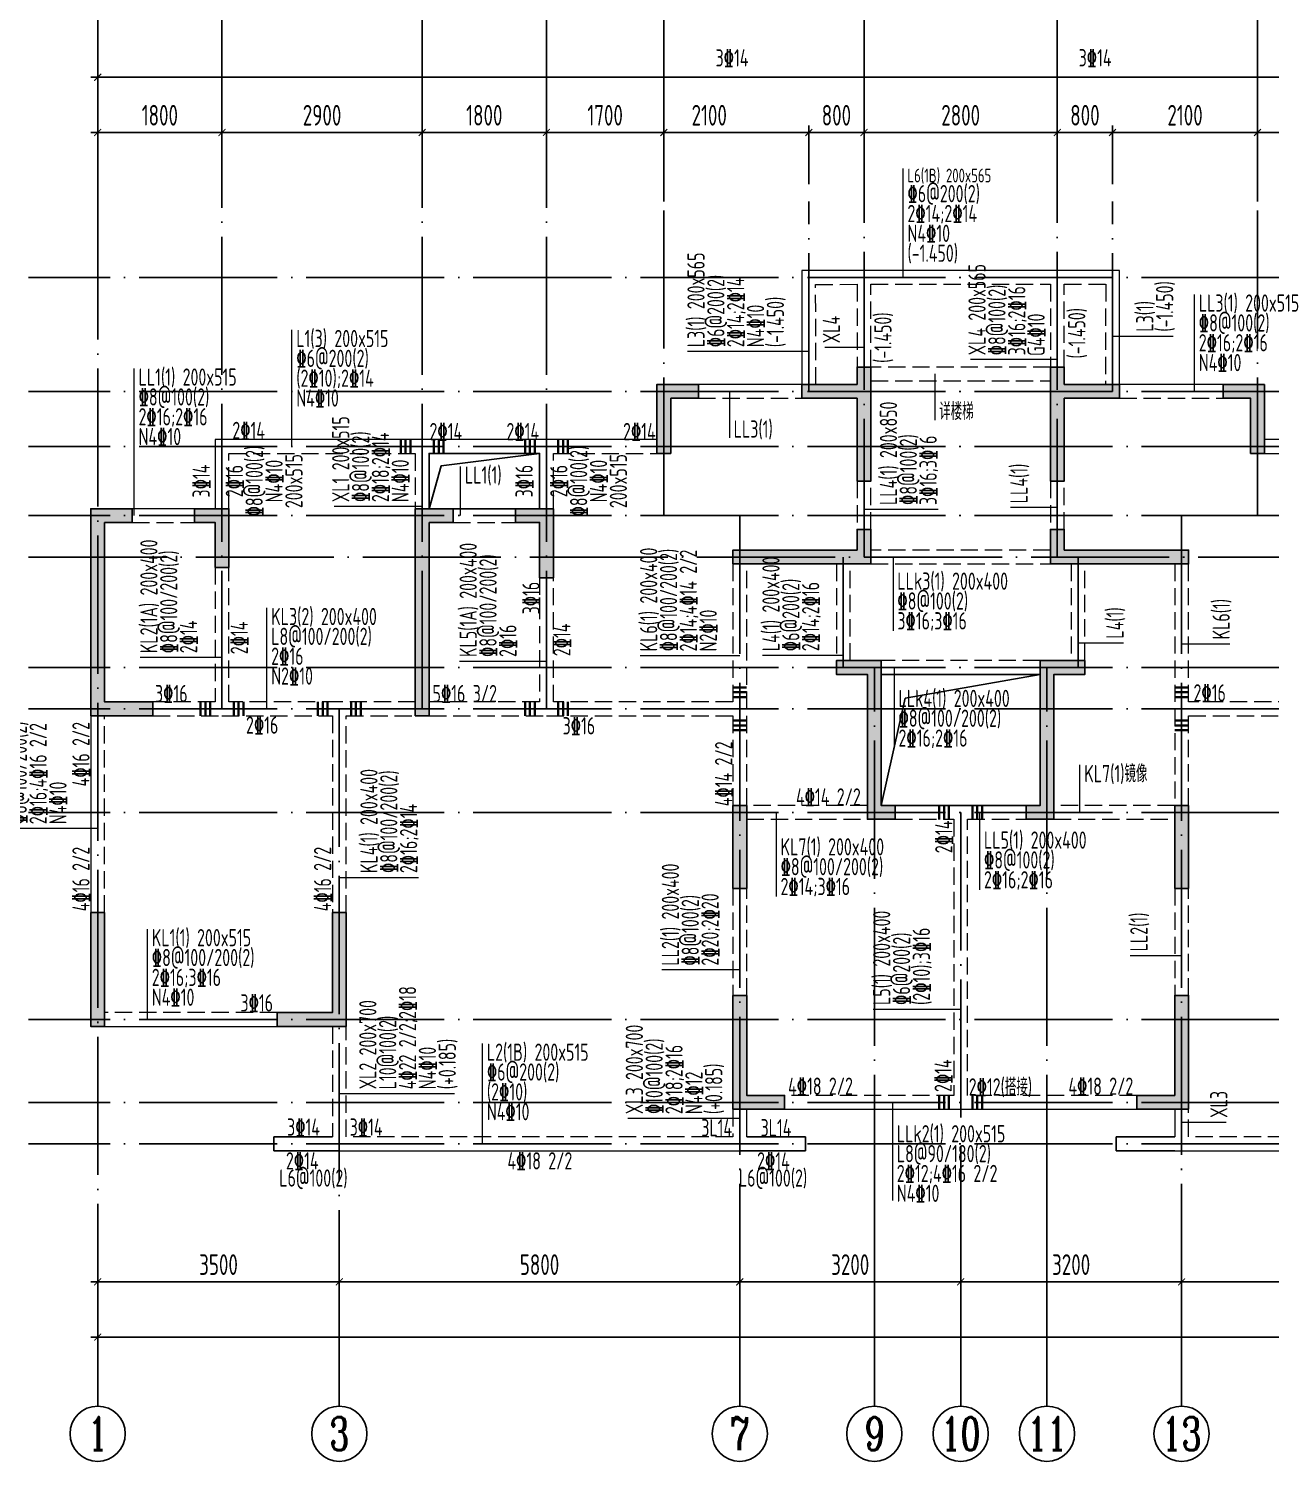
# Model space of a CAD drawing. Extents: x -668857 to 143095, y -247466 to 228182.
# Drawn here: x -98733 to -80748, y 55636 to 76390 of the extents above; entities that cross this region are included whole.
import ezdxf
from ezdxf.enums import TextEntityAlignment as Align

# ---------------------------------------------------------------- set-up
doc = ezdxf.new("R2010")
doc.units = 0
doc.header["$LTSCALE"] = 1000
doc.linetypes.add('DASH', pattern=[0.35, 0.25, -0.1])
doc.linetypes.add('DOTE', pattern=[2.42, 2, -0.2, 0.02, -0.2])
doc.layers.get('0').update_dxf_attribs({"linetype": 'CONTINUOUS'})
doc.layers.get('DEFPOINTS').update_dxf_attribs({"linetype": 'CONTINUOUS'})
for name, color, linetype in [('A-AXIS', 1, 'CONTINUOUS'), ('A-DOTE', 10, 'DOTE'), ('AXIS_NUM', 7, 'CONTINUOUS'), ('BEAM_CON', 4, 'CONTINUOUS'), ('S-D洞口', 4, 'CONTINUOUS'), ('S-L主梁线', 4, 'DASH'), ('S-L梁编号', 6, 'CONTINUOUS'), ('S-L梁配筋', 7, 'CONTINUOUS'), ('S-Q墙填充', 252, 'CONTINUOUS'), ('S-Q墙实线', 6, 'CONTINUOUS'), ('S-Y一般标注', 3, 'CONTINUOUS')]:
    doc.layers.add(name, color=color, linetype=linetype)
doc.layers.add('梁附加箍筋', color=1, linetype='CONTINUOUS', lineweight=35)
doc.styles.add('TSSD_Axis', font='complex.shx', dxfattribs={"width": 0.7, "bigfont": 'hztxt.shx'})
doc.styles.add('TSSD_DIMENSION', font='Tssdeng.shx', dxfattribs={"width": 0.7, "bigfont": 'tssdchn.shx'})
doc.styles.add('TSSD_REIN', font='tssdeng.shx', dxfattribs={"width": 0.7, "height": 300, "bigfont": 'tssdchn.shx'})
doc.dimstyles.new('TSSD_100_100', dxfattribs={"dimtxt": 300, "dimasz": 100, "dimexe": 100, "dimexo": 250, "dimgap": 100, "dimtad": 1, "dimdec": 0, "dimzin": 0, "dimdsep": 46, "dimtxsty": 'TSSD_DIMENSION', "dimblk": 'ARCHTICK', "dimcen": 0, "dimdle": 100, "dimclrt": 7, "dimadec": 0, "dimazin": 0, "dimtfac": 1, "dimtdec": 0, "dimtix": 1, "dimtmove": 2, "dimatfit": 3, "dimldrblk": 'ARCHTICK', "dimfxl": 0, "dimtolj": 1, "dimtzin": 0, "dimarcsym": 0})

# ---------------------------------------------------------------- blocks, each defined once
blk = doc.blocks.new('_ArchTick')
at = {"color": 0, "linetype": 'ByBlock', "const_width": 0.15}
blk.add_lwpolyline([(-0.5, -0.5), (0.5, 0.5)], dxfattribs=at)
blk = doc.blocks.new('*D97')
at = {"layer": 'DEFPOINTS', "color": 0}
for p in [(6400, 19250), (4600, 18250), (6400, 18250)]:
    blk.add_point(p, dxfattribs=at)
at = {"layer": 'S-Y一般标注', "color": 0, "lineweight": -2}
for p, q in [((4600, 18500), (4600, 19350)), ((6400, 18500), (6400, 19350)), ((4500, 19250), (6500, 19250))]:
    blk.add_line(p, q, dxfattribs=at)
at = {"layer": 'S-Y一般标注', "color": 0, "lineweight": -2, "xscale": 100, "yscale": 100, "zscale": 100, "rotation": 180}
blk.add_blockref('_ArchTick', (4600, 19250), dxfattribs=at)
at = {"layer": 'S-Y一般标注', "color": 0, "lineweight": -2, "xscale": 100, "yscale": 100, "zscale": 100}
blk.add_blockref('_ArchTick', (6400, 19250), dxfattribs=at)
at = {"layer": 'S-Y一般标注', "color": 7, "insert": (5500, 19500), "char_height": 300, "attachment_point": 5, "style": 'TSSD_DIMENSION'}
blk.add_mtext('\\A1;1800', dxfattribs=at)
blk = doc.blocks.new('*D98')
at = {"layer": 'DEFPOINTS', "color": 0}
for p in [(9300, 19250), (6400, 18250), (9300, 18250)]:
    blk.add_point(p, dxfattribs=at)
at = {"layer": 'S-Y一般标注', "color": 0, "lineweight": -2}
for p, q in [((6400, 18500), (6400, 19350)), ((9300, 18500), (9300, 19350)), ((6300, 19250), (9400, 19250))]:
    blk.add_line(p, q, dxfattribs=at)
at = {"layer": 'S-Y一般标注', "color": 0, "lineweight": -2, "xscale": 100, "yscale": 100, "zscale": 100, "rotation": 180}
blk.add_blockref('_ArchTick', (6400, 19250), dxfattribs=at)
at = {"layer": 'S-Y一般标注', "color": 0, "lineweight": -2, "xscale": 100, "yscale": 100, "zscale": 100}
blk.add_blockref('_ArchTick', (9300, 19250), dxfattribs=at)
at = {"layer": 'S-Y一般标注', "color": 7, "insert": (7850, 19500), "char_height": 300, "attachment_point": 5, "style": 'TSSD_DIMENSION'}
blk.add_mtext('\\A1;2900', dxfattribs=at)
blk = doc.blocks.new('*D99')
at = {"layer": 'DEFPOINTS', "color": 0}
for p in [(11100, 19250), (9300, 18250), (11100, 18250)]:
    blk.add_point(p, dxfattribs=at)
at = {"layer": 'S-Y一般标注', "color": 0, "lineweight": -2}
for p, q in [((9300, 18500), (9300, 19350)), ((11100, 18500), (11100, 19350)), ((9200, 19250), (11200, 19250))]:
    blk.add_line(p, q, dxfattribs=at)
at = {"layer": 'S-Y一般标注', "color": 0, "lineweight": -2, "xscale": 100, "yscale": 100, "zscale": 100, "rotation": 180}
blk.add_blockref('_ArchTick', (9300, 19250), dxfattribs=at)
at = {"layer": 'S-Y一般标注', "color": 0, "lineweight": -2, "xscale": 100, "yscale": 100, "zscale": 100}
blk.add_blockref('_ArchTick', (11100, 19250), dxfattribs=at)
at = {"layer": 'S-Y一般标注', "color": 7, "insert": (10200, 19500), "char_height": 300, "attachment_point": 5, "style": 'TSSD_DIMENSION'}
blk.add_mtext('\\A1;1800', dxfattribs=at)
blk = doc.blocks.new('*D100')
at = {"layer": 'DEFPOINTS', "color": 0}
for p in [(12800, 19250), (11100, 18250), (12800, 18250)]:
    blk.add_point(p, dxfattribs=at)
at = {"layer": 'S-Y一般标注', "color": 0, "lineweight": -2}
for p, q in [((11100, 18500), (11100, 19350)), ((12800, 18500), (12800, 19350)), ((11000, 19250), (12900, 19250))]:
    blk.add_line(p, q, dxfattribs=at)
at = {"layer": 'S-Y一般标注', "color": 0, "lineweight": -2, "xscale": 100, "yscale": 100, "zscale": 100, "rotation": 180}
blk.add_blockref('_ArchTick', (11100, 19250), dxfattribs=at)
at = {"layer": 'S-Y一般标注', "color": 0, "lineweight": -2, "xscale": 100, "yscale": 100, "zscale": 100}
blk.add_blockref('_ArchTick', (12800, 19250), dxfattribs=at)
at = {"layer": 'S-Y一般标注', "color": 7, "insert": (11950, 19500), "char_height": 300, "attachment_point": 5, "style": 'TSSD_DIMENSION'}
blk.add_mtext('\\A1;1700', dxfattribs=at)
blk = doc.blocks.new('*D101')
at = {"layer": 'DEFPOINTS', "color": 0}
for p in [(14900, 19250), (12800, 18250), (14900, 18250)]:
    blk.add_point(p, dxfattribs=at)
at = {"layer": 'S-Y一般标注', "color": 0, "lineweight": -2}
for p, q in [((12800, 18500), (12800, 19350)), ((14900, 18500), (14900, 19350)), ((12700, 19250), (15000, 19250))]:
    blk.add_line(p, q, dxfattribs=at)
at = {"layer": 'S-Y一般标注', "color": 0, "lineweight": -2, "xscale": 100, "yscale": 100, "zscale": 100, "rotation": 180}
blk.add_blockref('_ArchTick', (12800, 19250), dxfattribs=at)
at = {"layer": 'S-Y一般标注', "color": 0, "lineweight": -2, "xscale": 100, "yscale": 100, "zscale": 100}
blk.add_blockref('_ArchTick', (14900, 19250), dxfattribs=at)
at = {"layer": 'S-Y一般标注', "color": 7, "insert": (13458, 19500), "char_height": 300, "attachment_point": 5, "style": 'TSSD_DIMENSION'}
blk.add_mtext('\\A1;2100', dxfattribs=at)
blk = doc.blocks.new('*D102')
at = {"layer": 'DEFPOINTS', "color": 0}
for p in [(18500, 19250), (15700, 18250), (18500, 18250)]:
    blk.add_point(p, dxfattribs=at)
at = {"layer": 'S-Y一般标注', "color": 0, "lineweight": -2}
for p, q in [((15700, 18500), (15700, 19350)), ((18500, 18500), (18500, 19350)), ((15600, 19250), (18600, 19250))]:
    blk.add_line(p, q, dxfattribs=at)
at = {"layer": 'S-Y一般标注', "color": 0, "lineweight": -2, "xscale": 100, "yscale": 100, "zscale": 100, "rotation": 180}
blk.add_blockref('_ArchTick', (15700, 19250), dxfattribs=at)
at = {"layer": 'S-Y一般标注', "color": 0, "lineweight": -2, "xscale": 100, "yscale": 100, "zscale": 100}
blk.add_blockref('_ArchTick', (18500, 19250), dxfattribs=at)
at = {"layer": 'S-Y一般标注', "color": 7, "insert": (17100, 19500), "char_height": 300, "attachment_point": 5, "style": 'TSSD_DIMENSION'}
blk.add_mtext('\\A1;2800', dxfattribs=at)
blk = doc.blocks.new('*D103')
at = {"layer": 'DEFPOINTS', "color": 0}
for p in [(19300, 19250), (18500, 18250), (19300, 18250)]:
    blk.add_point(p, dxfattribs=at)
at = {"layer": 'S-Y一般标注', "color": 0, "lineweight": -2}
for p, q in [((18500, 18500), (18500, 19350)), ((19300, 18500), (19300, 19350)), ((18400, 19250), (19400, 19250))]:
    blk.add_line(p, q, dxfattribs=at)
at = {"layer": 'S-Y一般标注', "color": 0, "lineweight": -2, "xscale": 100, "yscale": 100, "zscale": 100, "rotation": 180}
blk.add_blockref('_ArchTick', (18500, 19250), dxfattribs=at)
at = {"layer": 'S-Y一般标注', "color": 0, "lineweight": -2, "xscale": 100, "yscale": 100, "zscale": 100}
blk.add_blockref('_ArchTick', (19300, 19250), dxfattribs=at)
at = {"layer": 'S-Y一般标注', "color": 7, "insert": (18900, 19500), "char_height": 300, "attachment_point": 5, "style": 'TSSD_DIMENSION'}
blk.add_mtext('\\A1;800', dxfattribs=at)
blk = doc.blocks.new('*D104')
at = {"layer": 'DEFPOINTS', "color": 0}
for p in [(23100, 19250), (21400, 18250), (23100, 18250)]:
    blk.add_point(p, dxfattribs=at)
at = {"layer": 'S-Y一般标注', "color": 0, "lineweight": -2}
for p, q in [((21400, 18500), (21400, 19350)), ((23100, 18500), (23100, 19350)), ((21300, 19250), (23200, 19250))]:
    blk.add_line(p, q, dxfattribs=at)
at = {"layer": 'S-Y一般标注', "color": 0, "lineweight": -2, "xscale": 100, "yscale": 100, "zscale": 100, "rotation": 180}
blk.add_blockref('_ArchTick', (21400, 19250), dxfattribs=at)
at = {"layer": 'S-Y一般标注', "color": 0, "lineweight": -2, "xscale": 100, "yscale": 100, "zscale": 100}
blk.add_blockref('_ArchTick', (23100, 19250), dxfattribs=at)
at = {"layer": 'S-Y一般标注', "color": 7, "insert": (22250, 19500), "char_height": 300, "attachment_point": 5, "style": 'TSSD_DIMENSION'}
blk.add_mtext('\\A1;1700', dxfattribs=at)
blk = doc.blocks.new('*D119')
at = {"layer": 'DEFPOINTS', "color": 0}
for p in [(54600, 20050), (4600, 18250), (54600, 18250)]:
    blk.add_point(p, dxfattribs=at)
at = {"layer": 'S-Y一般标注', "color": 0, "lineweight": -2}
for p, q in [((4600, 18500), (4600, 20150)), ((54600, 18500), (54600, 20150)), ((4500, 20050), (54700, 20050))]:
    blk.add_line(p, q, dxfattribs=at)
at = {"layer": 'S-Y一般标注', "color": 0, "lineweight": -2, "xscale": 100, "yscale": 100, "zscale": 100, "rotation": 180}
blk.add_blockref('_ArchTick', (4600, 20050), dxfattribs=at)
at = {"layer": 'S-Y一般标注', "color": 0, "lineweight": -2, "xscale": 100, "yscale": 100, "zscale": 100}
blk.add_blockref('_ArchTick', (54600, 20050), dxfattribs=at)
at = {"layer": 'S-Y一般标注', "color": 7, "insert": (29600, 20300), "char_height": 300, "attachment_point": 5, "style": 'TSSD_DIMENSION'}
blk.add_mtext('\\A1;50000', dxfattribs=at)
blk = doc.blocks.new('*D130')
at = {"layer": 'DEFPOINTS', "color": 0}
for p in [(15700, 19250), (14900, 18250), (15700, 18250)]:
    blk.add_point(p, dxfattribs=at)
at = {"layer": 'S-Y一般标注', "color": 0, "lineweight": -2}
for p, q in [((14900, 18500), (14900, 19350)), ((15700, 18500), (15700, 19350)), ((14800, 19250), (15800, 19250))]:
    blk.add_line(p, q, dxfattribs=at)
at = {"layer": 'S-Y一般标注', "color": 0, "lineweight": -2, "xscale": 100, "yscale": 100, "zscale": 100, "rotation": 180}
blk.add_blockref('_ArchTick', (14900, 19250), dxfattribs=at)
at = {"layer": 'S-Y一般标注', "color": 0, "lineweight": -2, "xscale": 100, "yscale": 100, "zscale": 100}
blk.add_blockref('_ArchTick', (15700, 19250), dxfattribs=at)
at = {"layer": 'S-Y一般标注', "color": 7, "insert": (15300, 19500), "char_height": 300, "attachment_point": 5, "style": 'TSSD_DIMENSION'}
blk.add_mtext('\\A1;800', dxfattribs=at)
blk = doc.blocks.new('*D131')
at = {"layer": 'DEFPOINTS', "color": 0}
for p in [(21400, 19250), (19300, 18250), (21400, 18250)]:
    blk.add_point(p, dxfattribs=at)
at = {"layer": 'S-Y一般标注', "color": 0, "lineweight": -2}
for p, q in [((19300, 18500), (19300, 19350)), ((21400, 18500), (21400, 19350)), ((19200, 19250), (21500, 19250))]:
    blk.add_line(p, q, dxfattribs=at)
at = {"layer": 'S-Y一般标注', "color": 0, "lineweight": -2, "xscale": 100, "yscale": 100, "zscale": 100, "rotation": 180}
blk.add_blockref('_ArchTick', (19300, 19250), dxfattribs=at)
at = {"layer": 'S-Y一般标注', "color": 0, "lineweight": -2, "xscale": 100, "yscale": 100, "zscale": 100}
blk.add_blockref('_ArchTick', (21400, 19250), dxfattribs=at)
at = {"layer": 'S-Y一般标注', "color": 7, "insert": (20350, 19500), "char_height": 300, "attachment_point": 5, "style": 'TSSD_DIMENSION'}
blk.add_mtext('\\A1;2100', dxfattribs=at)
blk = doc.blocks.new('ts_axno')
at = {"color": 0, "linetype": 'ByBlock', "lineweight": -2}
blk.add_circle((0, 0), 0.5, dxfattribs=at)
at = {"color": 0, "linetype": 'ByBlock', "lineweight": -2, "style": 'TSSD_Axis', "width": 0.7}
blk.add_attdef('A', text='', height=0.6, dxfattribs=at).set_placement((0, 0), align=Align.MIDDLE_CENTER)
blk = doc.blocks.new('*D134')
at = {"layer": 'DEFPOINTS', "color": 0}
for p in [(8100, 3600), (13900, 3600), (13900, 2600)]:
    blk.add_point(p, dxfattribs=at)
at = {"layer": 'S-Y一般标注', "color": 0, "lineweight": -2}
for p, q in [((8100, 3350), (8100, 2500)), ((13900, 3350), (13900, 2500)), ((8000, 2600), (14000, 2600))]:
    blk.add_line(p, q, dxfattribs=at)
at = {"layer": 'S-Y一般标注', "color": 0, "lineweight": -2, "xscale": 100, "yscale": 100, "zscale": 100, "rotation": 180}
blk.add_blockref('_ArchTick', (8100, 2600), dxfattribs=at)
at = {"layer": 'S-Y一般标注', "color": 0, "lineweight": -2, "xscale": 100, "yscale": 100, "zscale": 100}
blk.add_blockref('_ArchTick', (13900, 2600), dxfattribs=at)
at = {"layer": 'S-Y一般标注', "color": 7, "insert": (11000, 2850), "char_height": 300, "attachment_point": 5, "style": 'TSSD_DIMENSION'}
blk.add_mtext('\\A1;5800', dxfattribs=at)
blk = doc.blocks.new('*D135')
at = {"layer": 'DEFPOINTS', "color": 0}
for p in [(17100, 3600), (20300, 3600), (20300, 2600)]:
    blk.add_point(p, dxfattribs=at)
at = {"layer": 'S-Y一般标注', "color": 0, "lineweight": -2}
for p, q in [((17100, 3350), (17100, 2500)), ((20300, 3350), (20300, 2500)), ((17000, 2600), (20400, 2600))]:
    blk.add_line(p, q, dxfattribs=at)
at = {"layer": 'S-Y一般标注', "color": 0, "lineweight": -2, "xscale": 100, "yscale": 100, "zscale": 100, "rotation": 180}
blk.add_blockref('_ArchTick', (17100, 2600), dxfattribs=at)
at = {"layer": 'S-Y一般标注', "color": 0, "lineweight": -2, "xscale": 100, "yscale": 100, "zscale": 100}
blk.add_blockref('_ArchTick', (20300, 2600), dxfattribs=at)
at = {"layer": 'S-Y一般标注', "color": 7, "insert": (18700, 2850), "char_height": 300, "attachment_point": 5, "style": 'TSSD_DIMENSION'}
blk.add_mtext('\\A1;3200', dxfattribs=at)
blk = doc.blocks.new('*D136')
at = {"layer": 'DEFPOINTS', "color": 0}
for p in [(20300, 3600), (26100, 3600), (26100, 2600)]:
    blk.add_point(p, dxfattribs=at)
at = {"layer": 'S-Y一般标注', "color": 0, "lineweight": -2}
for p, q in [((20300, 3350), (20300, 2500)), ((26100, 3350), (26100, 2500)), ((20200, 2600), (26200, 2600))]:
    blk.add_line(p, q, dxfattribs=at)
at = {"layer": 'S-Y一般标注', "color": 0, "lineweight": -2, "xscale": 100, "yscale": 100, "zscale": 100, "rotation": 180}
blk.add_blockref('_ArchTick', (20300, 2600), dxfattribs=at)
at = {"layer": 'S-Y一般标注', "color": 0, "lineweight": -2, "xscale": 100, "yscale": 100, "zscale": 100}
blk.add_blockref('_ArchTick', (26100, 2600), dxfattribs=at)
at = {"layer": 'S-Y一般标注', "color": 7, "insert": (23200, 2850), "char_height": 300, "attachment_point": 5, "style": 'TSSD_DIMENSION'}
blk.add_mtext('\\A1;5800', dxfattribs=at)
blk = doc.blocks.new('*D142')
at = {"layer": 'DEFPOINTS', "color": 0}
for p in [(4600, 3600), (54600, 3600), (54600, 1800)]:
    blk.add_point(p, dxfattribs=at)
at = {"layer": 'S-Y一般标注', "color": 0, "lineweight": -2}
for p, q in [((4600, 3350), (4600, 1700)), ((54600, 3350), (54600, 1700)), ((4500, 1800), (54700, 1800))]:
    blk.add_line(p, q, dxfattribs=at)
at = {"layer": 'S-Y一般标注', "color": 0, "lineweight": -2, "xscale": 100, "yscale": 100, "zscale": 100, "rotation": 180}
blk.add_blockref('_ArchTick', (4600, 1800), dxfattribs=at)
at = {"layer": 'S-Y一般标注', "color": 0, "lineweight": -2, "xscale": 100, "yscale": 100, "zscale": 100}
blk.add_blockref('_ArchTick', (54600, 1800), dxfattribs=at)
at = {"layer": 'S-Y一般标注', "color": 7, "insert": (29600, 2050), "char_height": 300, "attachment_point": 5, "style": 'TSSD_DIMENSION'}
blk.add_mtext('\\A1;50000', dxfattribs=at)
blk = doc.blocks.new('*D143')
at = {"layer": 'DEFPOINTS', "color": 0}
for p in [(13900, 3600), (17100, 3600), (17100, 2600)]:
    blk.add_point(p, dxfattribs=at)
at = {"layer": 'S-Y一般标注', "color": 0, "lineweight": -2}
for p, q in [((13900, 3350), (13900, 2500)), ((17100, 3350), (17100, 2500)), ((13800, 2600), (17200, 2600))]:
    blk.add_line(p, q, dxfattribs=at)
at = {"layer": 'S-Y一般标注', "color": 0, "lineweight": -2, "xscale": 100, "yscale": 100, "zscale": 100, "rotation": 180}
blk.add_blockref('_ArchTick', (13900, 2600), dxfattribs=at)
at = {"layer": 'S-Y一般标注', "color": 0, "lineweight": -2, "xscale": 100, "yscale": 100, "zscale": 100}
blk.add_blockref('_ArchTick', (17100, 2600), dxfattribs=at)
at = {"layer": 'S-Y一般标注', "color": 7, "insert": (15500, 2850), "char_height": 300, "attachment_point": 5, "style": 'TSSD_DIMENSION'}
blk.add_mtext('\\A1;3200', dxfattribs=at)
blk = doc.blocks.new('*D144')
at = {"layer": 'DEFPOINTS', "color": 0}
for p in [(4600, 3600), (8100, 3600), (8100, 2600)]:
    blk.add_point(p, dxfattribs=at)
at = {"layer": 'S-Y一般标注', "color": 0, "lineweight": -2}
for p, q in [((4600, 3350), (4600, 2500)), ((8100, 3350), (8100, 2500)), ((4500, 2600), (8200, 2600))]:
    blk.add_line(p, q, dxfattribs=at)
at = {"layer": 'S-Y一般标注', "color": 0, "lineweight": -2, "xscale": 100, "yscale": 100, "zscale": 100, "rotation": 180}
blk.add_blockref('_ArchTick', (4600, 2600), dxfattribs=at)
at = {"layer": 'S-Y一般标注', "color": 0, "lineweight": -2, "xscale": 100, "yscale": 100, "zscale": 100}
blk.add_blockref('_ArchTick', (8100, 2600), dxfattribs=at)
at = {"layer": 'S-Y一般标注', "color": 7, "insert": (6350, 2850), "char_height": 300, "attachment_point": 5, "style": 'TSSD_DIMENSION'}
blk.add_mtext('\\A1;3500', dxfattribs=at)
blk = doc.blocks.new('20210807.15312791')
at = {"layer": 'S-Q墙填充'}
h = blk.add_hatch(color=252, dxfattribs=at)
h.dxf.hatch_style = 1
h.paths.add_polyline_path([(72216, 67840), (72216, 68190), (72016, 68190), (72016, 67940), (71216, 67940), (71216, 67740), (72016, 67740), (72016, 66540), (72216, 66540)])
h = blk.add_hatch(color=252, dxfattribs=at)
h.dxf.hatch_style = 1
h.paths.add_polyline_path([(74816, 67840), (74816, 66540), (75016, 66540), (75016, 67740), (75815, 67740), (75815, 67940), (75016, 67940), (75016, 68190), (74816, 68190)])
h = blk.add_hatch(color=252, dxfattribs=at)
h.dxf.hatch_style = 1
h.paths.add_polyline_path([(69316, 67740), (69716, 67740), (69716, 67940), (69116, 67940), (69116, 66940), (69316, 66940)])
h = blk.add_hatch(color=252, dxfattribs=at)
h.dxf.hatch_style = 1
h.paths.add_polyline_path([(77916, 67940), (77316, 67940), (77316, 67740), (77716, 67740), (77716, 66940), (77916, 66940)])
h = blk.add_hatch(color=252, dxfattribs=at)
h.dxf.hatch_style = 1
h.paths.add_polyline_path([(61116, 65940), (61516, 65940), (61516, 66140), (60916, 66140), (60916, 63140), (61816, 63140), (61816, 63340), (61116, 63340)])
h = blk.add_hatch(color=252, dxfattribs=at)
h.dxf.hatch_style = 1
h.paths.add_polyline_path([(62416, 65940), (62716, 65940), (62716, 65290), (62916, 65290), (62916, 66140), (62416, 66140)])
h = blk.add_hatch(color=252, dxfattribs=at)
h.dxf.hatch_style = 1
h.paths.add_polyline_path([(65816, 65940), (66166, 65940), (66166, 66140), (65616, 66140), (65616, 63140), (65816, 63140)])
h = blk.add_hatch(color=252, dxfattribs=at)
h.dxf.hatch_style = 1
h.paths.add_polyline_path([(67616, 66140), (67066, 66140), (67066, 65940), (67416, 65940), (67416, 65140), (67616, 65140)])
h = blk.add_hatch(color=252, dxfattribs=at)
h.dxf.hatch_style = 1
h.paths.add_polyline_path([(70216, 65340), (71816, 65340), (72216, 65340), (72216, 65840), (72016, 65840), (72016, 65540), (71816, 65540), (70216, 65540)])
h = blk.add_hatch(color=252, dxfattribs=at)
h.dxf.hatch_style = 1
h.paths.add_polyline_path([(75016, 65540), (75016, 65840), (74816, 65840), (74816, 65340), (75216, 65340), (76816, 65340), (76816, 65540), (75216, 65540)])
h = blk.add_hatch(color=252, dxfattribs=at)
h.dxf.hatch_style = 1
h.paths.add_polyline_path([(72366, 61840), (72366, 63940), (71716, 63940), (71716, 63740), (72166, 63740), (72166, 61640), (72566, 61640), (72566, 61840)])
h = blk.add_hatch(color=252, dxfattribs=at)
h.dxf.hatch_style = 1
h.paths.add_polyline_path([(74866, 61640), (74866, 63740), (75316, 63740), (75316, 63940), (74666, 63940), (74666, 61840), (74466, 61840), (74466, 61640)])
h = blk.add_hatch(color=252, dxfattribs=at)
h.dxf.hatch_style = 1
h.paths.add_polyline_path([(70416, 60640), (70416, 61840), (70216, 61840), (70216, 60640)])
h = blk.add_hatch(color=252, dxfattribs=at)
h.dxf.hatch_style = 1
h.paths.add_polyline_path([(76816, 60640), (76816, 61840), (76616, 61840), (76616, 60640)])
h = blk.add_hatch(color=252, dxfattribs=at)
h.dxf.hatch_style = 1
h.paths.add_polyline_path([(61116, 58640), (61116, 60290), (60916, 60290), (60916, 58640)])
h = blk.add_hatch(color=252, dxfattribs=at)
h.dxf.hatch_style = 1
h.paths.add_polyline_path([(64616, 60290), (64416, 60290), (64416, 58840), (63716, 58840), (63616, 58840), (63616, 58640), (63716, 58640), (64616, 58640)])
h = blk.add_hatch(color=252, dxfattribs=at)
h.dxf.hatch_style = 1
h.paths.add_polyline_path([(70216, 57440), (70966, 57440), (70966, 57640), (70416, 57640), (70416, 59090), (70216, 59090)])
h = blk.add_hatch(color=252, dxfattribs=at)
h.dxf.hatch_style = 1
h.paths.add_polyline_path([(76816, 57440), (76066, 57440), (76066, 57640), (76616, 57640), (76616, 58740), (76616, 59090), (76816, 59090), (76816, 58740)])
at = {"layer": 'BEAM_CON'}
for p, q in [((63566, 57040), (63566, 56840)), ((64416, 57040), (63566, 57040)), ((70416, 57040), (71266, 57040)), ((71266, 56840), (71266, 57040)), ((76616, 57040), (75766, 57040)), ((75766, 56840), (75766, 57040)), ((64516, 56840), (63566, 56840)), ((70316, 56840), (71266, 56840)), ((76616, 56840), (75766, 56840))]:
    blk.add_line(p, q, dxfattribs=at)
at = {"layer": 'S-D洞口', "color": 5}
for points in [[(65816, 66140), (67416, 66140), (67416, 66940), (65816, 66940), (65816, 66140), (65993, 66762), (67416, 66940)], [(72366, 61840), (74666, 61840), (74666, 63740), (72366, 63740), (72366, 61840), (72712, 63393), (74666, 63740)]]:
    blk.add_lwpolyline(points, dxfattribs=at)
at = {"layer": 'S-L主梁线', "linetype": 'ByBlock', "lineweight": 18}
for p, q in [((72116, 69590), (71215, 69589)), ((71215, 69589), (71216, 67940)), ((74915, 69590), (72116, 69590)), ((75816, 69590), (74915, 69590)), ((75815, 67940), (75816, 69590)), ((71216, 67940), (69716, 67940)), ((77316, 67940), (75815, 67940)), ((62716, 67140), (62716, 66140)), ((65716, 67140), (62716, 67140)), ((67516, 67140), (65716, 67140)), ((69116, 67140), (67516, 67140)), ((79516, 67140), (77916, 67140)), ((65816, 66940), (67416, 66940)), ((65816, 66140), (65816, 66940)), ((67416, 66940), (67416, 66140)), ((62416, 66140), (61516, 66140)), ((67066, 66140), (66166, 66140)), ((72366, 63740), (74666, 63740)), ((60916, 63140), (60916, 60290)), ((73516, 61840), (72566, 61840)), ((74466, 61840), (73516, 61840)), ((61116, 58640), (63616, 58640)), ((70416, 57040), (70416, 57440)), ((70966, 57440), (73516, 57440)), ((73516, 57440), (76066, 57440)), ((76616, 57440), (76616, 57040)), ((64416, 56840), (70416, 56840)), ((76616, 56840), (82616, 56840))]:
    blk.add_line(p, q, dxfattribs=at)
at = {"layer": 'S-L主梁线', "linetype": 'DASH', "lineweight": 18}
for p, q in [((71415, 69389), (72016, 69390)), ((71416, 67940), (71415, 69389)), ((72016, 69390), (72016, 68190)), ((72216, 69390), (74815, 69390)), ((72216, 68190), (72216, 69390)), ((74815, 69390), (74816, 68190)), ((75015, 69390), (75616, 69390)), ((75016, 68190), (75015, 69390)), ((75616, 69390), (75615, 67940)), ((74816, 68190), (72216, 68190)), ((72216, 67990), (74816, 67990)), ((69716, 67740), (71216, 67740)), ((75815, 67740), (77316, 67740)), ((62916, 66940), (65616, 66940)), ((62916, 66140), (62916, 66940)), ((65616, 66940), (65616, 66140)), ((67616, 66940), (69116, 66940)), ((67616, 66140), (67616, 66940)), ((77916, 66940), (79416, 66940)), ((72016, 66540), (72016, 65840)), ((72216, 65840), (72216, 66540)), ((74816, 66540), (74816, 65840)), ((75016, 65840), (75016, 66540)), ((61516, 65940), (62416, 65940)), ((66166, 65940), (67066, 65940)), ((74816, 65540), (72216, 65540)), ((62716, 65290), (62716, 63340)), ((62916, 63340), (62916, 65290)), ((70216, 65340), (70216, 63340)), ((70416, 63240), (70416, 65340)), ((71716, 65340), (71716, 63940)), ((71916, 63940), (71916, 65340)), ((72216, 65340), (74816, 65340)), ((75116, 65340), (75116, 63940)), ((75316, 63940), (75316, 65340)), ((76616, 65340), (76616, 63240)), ((76816, 63340), (76816, 65340)), ((67416, 65140), (67416, 63340)), ((67616, 63340), (67616, 65140)), ((74666, 63940), (72366, 63940)), ((62716, 63340), (61816, 63340)), ((64516, 63340), (62916, 63340)), ((65616, 63340), (64516, 63340)), ((67416, 63340), (65816, 63340)), ((70216, 63340), (67616, 63340)), ((79416, 63340), (76816, 63340)), ((61116, 60290), (61116, 63140)), ((61816, 63140), (62816, 63140)), ((62816, 63140), (64416, 63140)), ((64416, 63140), (64416, 60290)), ((64616, 63140), (65616, 63140)), ((64616, 60290), (64616, 63140)), ((65816, 63140), (67516, 63140)), ((67516, 63140), (70216, 63140)), ((70216, 63140), (70216, 61840)), ((70416, 61840), (70416, 63240)), ((76616, 63240), (76616, 61840)), ((76816, 63140), (79516, 63140)), ((76816, 61840), (76816, 63140)), ((72166, 61840), (70416, 61840)), ((76616, 61840), (74866, 61840)), ((70416, 61640), (72166, 61640)), ((72566, 61640), (73416, 61640)), ((73416, 61640), (73416, 57640)), ((73616, 57640), (73616, 61640)), ((73616, 61640), (74466, 61640)), ((74866, 61640), (76616, 61640)), ((70216, 60640), (70216, 59090)), ((70416, 59090), (70416, 60640)), ((76616, 60640), (76616, 59090)), ((76816, 59090), (76816, 60640)), ((63616, 58840), (61116, 58840)), ((64416, 58640), (64416, 57040)), ((64616, 57040), (64616, 58640)), ((73416, 57640), (70966, 57640)), ((76066, 57640), (73616, 57640)), ((70216, 57440), (70216, 57040)), ((76816, 57040), (76816, 57440)), ((70216, 57040), (64616, 57040)), ((82416, 57040), (76816, 57040))]:
    blk.add_line(p, q, dxfattribs=at)
at = {"layer": 'S-Q墙实线'}
for points in [[(72216, 67840), (72216, 68190), (72016, 68190), (72016, 67940), (71216, 67940), (71216, 67740), (72016, 67740), (72016, 66540), (72216, 66540), (72216, 67840)], [(63716, 58840), (63616, 58840), (63616, 58640), (63716, 58640), (64616, 58640), (64616, 60290), (64416, 60290), (64416, 58840), (63716, 58840)]]:
    blk.add_lwpolyline(points, dxfattribs=at)
for points in [[(74816, 67840), (74816, 66540), (75016, 66540), (75016, 67740), (75815, 67740), (75815, 67940), (75016, 67940), (75016, 68190), (74816, 68190)], [(69316, 67740), (69716, 67740), (69716, 67940), (69116, 67940), (69116, 66940), (69316, 66940)], [(77916, 67940), (77316, 67940), (77316, 67740), (77716, 67740), (77716, 66940), (77916, 66940)], [(61116, 65940), (61516, 65940), (61516, 66140), (60916, 66140), (60916, 63140), (61816, 63140), (61816, 63340), (61116, 63340)], [(62416, 65940), (62716, 65940), (62716, 65290), (62916, 65290), (62916, 66140), (62416, 66140)], [(65816, 65940), (66166, 65940), (66166, 66140), (65616, 66140), (65616, 63140), (65816, 63140)], [(67616, 66140), (67066, 66140), (67066, 65940), (67416, 65940), (67416, 65140), (67616, 65140)], [(70216, 65340), (71816, 65340), (72216, 65340), (72216, 65840), (72016, 65840), (72016, 65540), (71816, 65540), (70216, 65540)], [(75016, 65540), (75016, 65840), (74816, 65840), (74816, 65340), (75216, 65340), (76816, 65340), (76816, 65540), (75216, 65540)], [(72366, 61840), (72366, 63940), (71716, 63940), (71716, 63740), (72166, 63740), (72166, 61640), (72566, 61640), (72566, 61840)], [(74866, 61640), (74866, 63740), (75316, 63740), (75316, 63940), (74666, 63940), (74666, 61840), (74466, 61840), (74466, 61640)], [(70416, 60640), (70416, 61840), (70216, 61840), (70216, 60640)], [(76816, 60640), (76816, 61840), (76616, 61840), (76616, 60640)], [(61116, 58640), (61116, 60290), (60916, 60290), (60916, 58640)], [(70216, 57440), (70966, 57440), (70966, 57640), (70416, 57640), (70416, 59090), (70216, 59090)], [(76816, 57440), (76066, 57440), (76066, 57640), (76616, 57640), (76616, 58740), (76616, 59090), (76816, 59090), (76816, 58740)]]:
    blk.add_lwpolyline(points, close=True, dxfattribs=at)
blk = doc.blocks.new('20210726.16395156')
at = {"layer": 'A-AXIS'}
for p, q in [((4600, 18249.9), (4600, 21049.9)), ((6400, 18249.9), (6400, 21049.9)), ((9300, 18249.9), (9300, 21049.9)), ((11100, 18249.9), (11100, 21049.9)), ((12800, 18249.9), (12800, 21049.9)), ((15700, 18249.9), (15700, 21049.9)), ((18500, 18249.9), (18500, 21049.9)), ((21400, 18249.9), (21400, 21049.9)), ((4600, 3600), (4600, 800)), ((8100, 3600), (8100, 800)), ((13900, 3600), (13900, 800)), ((15850, 3600), (15850, 800)), ((17100, 3600), (17100, 800)), ((18350, 3600.1), (18350, 800.1)), ((20300, 3600), (20300, 800))]:
    blk.add_line(p, q, dxfattribs=at)
at = {"layer": 'A-DOTE'}
for p, q in [((4600, 18249.9), (4600, 3600)), ((6400, 10900), (6400, 18249.9)), ((9300, 10900), (9300, 18249.9)), ((11100, 10900), (11100, 18249.9)), ((12800, 13700), (12800, 18249.9)), ((14900, 15500), (14900, 18249.9)), ((15700, 13100.3), (15700, 18249.9)), ((18500, 13100.3), (18500, 18249.9)), ((19300, 15500), (19300, 18249.9)), ((21400, 13700), (21400, 18249.9)), ((55600, 17150), (3600, 17150)), ((55600, 15500), (3600, 15500)), ((55600, 14700), (3600, 14700)), ((55600, 13700), (3600, 13700)), ((13900.2, 13700), (13900, 3600)), ((20299.8, 13700), (20300, 3600)), ((3600, 13100.3), (55600, 13100.3)), ((15400, 11500), (15400, 13100)), ((18800, 11500), (18800, 13100)), ((55600, 11500), (3600, 11500)), ((15850, 3600), (15850, 11500)), ((18350, 3600.1), (18350, 11500)), ((55600, 10900), (3600, 10900)), ((8100, 10900), (8100, 3600)), ((55600, 9400), (3600, 9400)), ((17100, 9400), (17100, 3600)), ((55600, 6400), (3600, 6400)), ((55600, 5200), (3600, 5200)), ((55600, 4600), (3600, 4600))]:
    blk.add_line(p, q, dxfattribs=at)
at = {"layer": 'A-AXIS'}
ref = blk.add_blockref('ts_axno', (4600, 400), dxfattribs=dict(at, xscale=-800, yscale=800, zscale=800, rotation=180))
ref.add_attrib('1', '1', dxfattribs={"layer": 'AXIS_NUM', "height": 480, "style": 'TSSD_Axis', "width": 0.7}).set_placement((4600, 400), align=Align.MIDDLE_CENTER)
ref = blk.add_blockref('ts_axno', (8100, 400), dxfattribs=dict(at, xscale=-800, yscale=800, zscale=800, rotation=180))
ref.add_attrib('2', '3', dxfattribs={"layer": 'AXIS_NUM', "height": 480, "style": 'TSSD_Axis', "width": 0.7}).set_placement((8100, 400), align=Align.MIDDLE_CENTER)
ref = blk.add_blockref('ts_axno', (13900, 400), dxfattribs=dict(at, xscale=-800, yscale=800, zscale=800, rotation=180))
ref.add_attrib('5', '7', dxfattribs={"layer": 'AXIS_NUM', "height": 480, "style": 'TSSD_Axis', "width": 0.7}).set_placement((13900, 400), align=Align.MIDDLE_CENTER)
ref = blk.add_blockref('ts_axno', (15850, 400), dxfattribs=dict(at, xscale=-800, yscale=800, zscale=800, rotation=180))
ref.add_attrib('5', '9', dxfattribs={"layer": 'AXIS_NUM', "height": 480, "style": 'TSSD_Axis', "width": 0.7}).set_placement((15850, 400), align=Align.MIDDLE_CENTER)
ref = blk.add_blockref('ts_axno', (17100, 400), dxfattribs=dict(at, xscale=-800, yscale=800, zscale=800, rotation=180))
ref.add_attrib('8', '10', dxfattribs={"layer": 'AXIS_NUM', "height": 480, "style": 'TSSD_Axis', "width": 0.7}).set_placement((17100, 400), align=Align.MIDDLE_CENTER)
ref = blk.add_blockref('ts_axno', (18350, 400.1), dxfattribs=dict(at, xscale=-800, yscale=800, zscale=800, rotation=180))
ref.add_attrib('5', '11', dxfattribs={"layer": 'AXIS_NUM', "height": 480, "style": 'TSSD_Axis', "width": 0.7}).set_placement((18350, 400.1), align=Align.MIDDLE_CENTER)
ref = blk.add_blockref('ts_axno', (20300, 400), dxfattribs=dict(at, xscale=-800, yscale=800, zscale=800, rotation=180))
ref.add_attrib('8', '13', dxfattribs={"layer": 'AXIS_NUM', "height": 480, "style": 'TSSD_Axis', "width": 0.7}).set_placement((20300, 400), align=Align.MIDDLE_CENTER)
at = {"layer": 'S-Y一般标注'}
for base, p1, p2, picture, middle in [((54600, 20049.9), (4600, 18249.9), (54600, 18249.9), '*D119', (29600, 20299.9)), ((6400, 19249.9), (4600, 18249.9), (6400, 18249.9), '*D97', (5500, 19499.9)), ((9300, 19249.9), (6400, 18249.9), (9300, 18249.9), '*D98', (7850, 19499.9)), ((11100, 19249.9), (9300, 18249.9), (11100, 18249.9), '*D99', (10200, 19499.9)), ((12800, 19249.9), (11100, 18249.9), (12800, 18249.9), '*D100', (11950, 19499.9)), ((15700, 19249.9), (14900, 18249.9), (15700, 18249.9), '*D130', (15300, 19499.9)), ((18500, 19249.9), (15700, 18249.9), (18500, 18249.9), '*D102', (17100, 19499.9)), ((19300, 19249.9), (18500, 18249.9), (19300, 18249.9), '*D103', (18900, 19499.9)), ((21400, 19249.9), (19300, 18249.9), (21400, 18249.9), '*D131', (20350, 19499.9)), ((23100, 19249.9), (21400, 18249.9), (23100, 18249.9), '*D104', (22250, 19499.9)), ((54600, 1800), (4600, 3600), (54600, 3600), '*D142', (29600, 2050)), ((8100, 2600), (4600, 3600), (8100, 3600), '*D144', (6350, 2850)), ((13900, 2600), (8100, 3600), (13900, 3600), '*D134', (11000, 2850)), ((17100, 2600), (13900, 3600), (17100, 3600), '*D143', (15500, 2850)), ((20300, 2600), (17100, 3600), (20300, 3600), '*D135', (18700, 2850)), ((26100, 2600), (20300, 3600), (26100, 3600), '*D136', (23200, 2850))]:
    dim = blk.add_linear_dim(base=base, p1=p1, p2=p2, dimstyle='TSSD_100_100', dxfattribs=at)
    dim.commit()
    dim.dimension.update_dxf_attribs({"geometry": picture, "text_midpoint": middle})
dim = blk.add_linear_dim(base=(14900, 19249.9), p1=(12800, 18249.9), p2=(14900, 18249.9), dimstyle='TSSD_100_100', dxfattribs=at)
dim.commit()
dim.dimension.update_dxf_attribs({"geometry": '*D101', "text_midpoint": (13458.1, 19499.9), "dimtype": 160})

msp = doc.modelspace()

# ---------------------------------------------------------------- linework, layer by layer
at = {"layer": 'S-L梁编号', "lineweight": 18}
for p, q in [((-86066.38, 72785.67), (-86066.38, 74362.17)), ((-81846.33, 71135.67), (-81846.33, 72539.82)), ((-94919.2, 70335.67), (-94919.2, 72026.25)), ((-83033.46, 71937), (-82153.89, 71937)), ((-87433.25, 71712.02), (-89191.93, 71712.02)), ((-86633.09, 71770.24), (-87201.6, 71770.24)), ((-97203.55, 69335.67), (-97203.55, 71467.53)), ((-83832.8, 71594.79), (-85092.08, 71594.79)), ((-85606.67, 71390.16), (-85606.67, 70719.23)), ((-88583.56, 71135.67), (-88583.56, 70464.75)), ((-92476.71, 69335.67), (-92476.71, 70048.33)), ((-93033.08, 69468.55), (-94308.98, 69468.55)), ((-86633.09, 69426.61), (-85560.05, 69426.61)), ((-83833.09, 69451.72), (-84513.43, 69451.72)), ((-86212.75, 68735.94), (-86212.75, 67666.88)), ((-95282.62, 66535.67), (-95282.62, 67998.85)), ((-83533.21, 67491.25), (-82873.85, 67491.25)), ((-82033.1, 67479.43), (-81335.31, 67479.43)), ((-95933.08, 67280.07), (-97116.76, 67280.07)), ((-88433.08, 67305.52), (-89877.35, 67305.52)), ((-86933.16, 67308.98), (-88105.89, 67308.98)), ((-91233.08, 67224.55), (-92491.75, 67224.55)), ((-86196.18, 67135.67), (-86196.18, 65968.69)), ((-83505.77, 65035.67), (-83505.77, 65723.48)), ((-87904.61, 65035.67), (-87904.61, 63818.4)), ((-84958.33, 65035.67), (-84958.33, 63916.16)), ((-97733.08, 64802.93), (-99296.11, 64802.93)), ((-94233.08, 64094.63), (-93085.03, 64094.63)), ((-97011.96, 62035.67), (-97011.96, 63346.43)), ((-82033.1, 62960.26), (-82776.85, 62960.26)), ((-88433.08, 62753.69), (-89562.77, 62753.69)), ((-85233.08, 62183.49), (-86501.84, 62183.49)), ((-92158.76, 60235.84), (-92158.76, 61688.13)), ((-94233.08, 60962.17), (-92564.44, 60962.17)), ((-86220.82, 60835.67), (-86220.82, 59412.79)), ((-88433.08, 60602.63), (-90056.05, 60602.63)), ((-82033.1, 60549.72), (-81388.04, 60549.72))]:
    msp.add_line(p, q, dxfattribs=at)
at = {"layer": '梁附加箍筋', "lineweight": 35}
for p, q in [((-93343.09, 70235.67), (-93343.09, 70435.67)), ((-93273.09, 70235.67), (-93273.09, 70435.67)), ((-93203.09, 70235.67), (-93203.09, 70435.67)), ((-92863.09, 70235.67), (-92863.09, 70435.67)), ((-92793.09, 70235.67), (-92793.09, 70435.67)), ((-92723.09, 70235.67), (-92723.09, 70435.67)), ((-91543.08, 70235.67), (-91543.08, 70435.67)), ((-91473.08, 70235.67), (-91473.08, 70435.67)), ((-91403.08, 70235.67), (-91403.08, 70435.67)), ((-91063.08, 70235.67), (-91063.08, 70435.67)), ((-90993.08, 70235.67), (-90993.08, 70435.67)), ((-90923.08, 70235.67), (-90923.08, 70435.67)), ((-88333.08, 66845.68), (-88533.08, 66845.67)), ((-81933.1, 66845.67), (-82133.1, 66845.68)), ((-96243.08, 66435.67), (-96243.08, 66635.67)), ((-96173.08, 66435.67), (-96173.08, 66635.67)), ((-96103.08, 66435.67), (-96103.08, 66635.67)), ((-95763.08, 66435.67), (-95763.08, 66635.67)), ((-95693.08, 66435.67), (-95693.08, 66635.67)), ((-95623.08, 66435.67), (-95623.08, 66635.67)), ((-94543.08, 66435.67), (-94543.08, 66635.67)), ((-94473.08, 66435.67), (-94473.08, 66635.67)), ((-94403.08, 66435.67), (-94403.08, 66635.67)), ((-94063.08, 66435.67), (-94063.08, 66635.67)), ((-93993.08, 66435.67), (-93993.08, 66635.67)), ((-93923.08, 66435.67), (-93923.08, 66635.67)), ((-91543.08, 66435.67), (-91543.08, 66635.67)), ((-91473.08, 66435.67), (-91473.08, 66635.67)), ((-91403.08, 66435.67), (-91403.08, 66635.67)), ((-91063.08, 66435.67), (-91063.08, 66635.67)), ((-90993.08, 66435.67), (-90993.08, 66635.67)), ((-90923.08, 66435.67), (-90923.08, 66635.67)), ((-88333.08, 66775.68), (-88533.08, 66775.67)), ((-88333.08, 66705.68), (-88533.08, 66705.67)), ((-81933.1, 66775.67), (-82133.1, 66775.68)), ((-81933.1, 66705.67), (-82133.1, 66705.68)), ((-88333.08, 66365.68), (-88533.08, 66365.67)), ((-88333.08, 66295.68), (-88533.08, 66295.67)), ((-88333.08, 66225.68), (-88533.08, 66225.67)), ((-81933.1, 66365.67), (-82133.1, 66365.68)), ((-81933.1, 66295.67), (-82133.1, 66295.68)), ((-81933.1, 66225.67), (-82133.1, 66225.68)), ((-85543.08, 64935.67), (-85543.08, 65135.67)), ((-85473.08, 64935.67), (-85473.08, 65135.67)), ((-85403.08, 64935.67), (-85403.08, 65135.67)), ((-85063.08, 64935.67), (-85063.08, 65135.67)), ((-84993.08, 64935.67), (-84993.08, 65135.67)), ((-84923.08, 64935.67), (-84923.08, 65135.67)), ((-85543.08, 60735.67), (-85543.08, 60935.67)), ((-85473.08, 60735.67), (-85473.08, 60935.67)), ((-85403.08, 60735.67), (-85403.08, 60935.67)), ((-85063.08, 60735.67), (-85063.08, 60935.67)), ((-84993.08, 60735.67), (-84993.08, 60935.67)), ((-84923.08, 60735.67), (-84923.08, 60935.67))]:
    msp.add_line(p, q, dxfattribs=at)

# ---------------------------------------------------------------- block references
at = {"layer": 'A-DOTE'}
msp.add_blockref('20210726.16395156', (-102333.09, 55635.63), dxfattribs=at)
at = {"layer": 'S-Q墙填充'}
msp.add_blockref('20210807.15312791', (-158748.73, 3296.13), dxfattribs=at)

# ---------------------------------------------------------------- texts
at = {"layer": 'S-L梁编号', "color": 6, "style": 'TSSD_REIN', "width": 0.7}
for s, height, p in [('L6(1B) 200x565', 200, (-86003.88, 74162.17)), ('LL3(1) 200x515', 250, (-81783.83, 72289.82)), ('L1(3) 200x515', 250, (-94856.7, 71776.25)), ('LL1(1) 200x515', 250, (-97141.05, 71217.53)), ('详楼梯', 250, (-85544.17, 70719.23)), ('LL3(1)', 250, (-88521.06, 70464.75)), ('LL1(1)', 250, (-92414.21, 69798.33)), ('LLk3(1) 200x400', 250, (-86150.25, 68261.11)), ('KL3(2) 200x400', 250, (-95220.12, 67748.85)), ('LLk4(1) 200x400', 250, (-86133.68, 66562.92)), ('KL7(1)镜像', 250, (-83443.27, 65473.48)), ('LL5(1) 200x400', 250, (-84895.83, 64510.39)), ('KL7(1) 200x400', 250, (-87842.11, 64412.63)), ('KL1(1) 200x515', 250, (-96949.46, 63096.43)), ('L2(1B) 200x515', 250, (-92096.26, 61438.13)), ('LLk2(1) 200x515', 250, (-86158.32, 60256.06))]:
    msp.add_text(s, height=height, dxfattribs=at).set_placement(p)
for s, p in [('L3(1) 200x565', (-88941.93, 71774.52)), ('XL4 200x565', (-84870.93, 71657.29)), ('L3(1)', (-82441.39, 71999.5)), ('XL4', (-86980.44, 71832.74)), ('LL4(1) 200x850', (-86154.28, 69489.11)), ('XL1 200x515', (-94087.83, 69531.05)), ('LL4(1)', (-84263.43, 69514.22)), ('KL2(1A) 200x400', (-96866.76, 67342.57)), ('KL5(1A) 200x400', (-92241.75, 67287.05)), ('KL6(1) 200x400', (-89627.35, 67368.02)), ('L4(1) 200x400', (-87855.89, 67371.48)), ('KL6(1)', (-81335.31, 67541.93)), ('L4(1)', (-82873.85, 67553.75)), ('KL4(1) 200x400', (-93679.26, 64157.13)), ('LL2(1) 200x400', (-89312.77, 62816.19)), ('L5(1) 200x400', (-86251.84, 62245.99)), ('LL2(1)', (-82526.85, 63022.76)), ('XL2 200x700', (-93695.21, 61024.67)), ('XL3 200x700', (-89834.9, 60665.13)), ('XL3', (-81368.81, 60612.22))]:
    msp.add_text(s, height=250, rotation=90, dxfattribs=at).set_placement(p)
at = {"layer": 'S-L梁配筋', "color": 7, "style": 'TSSD_REIN', "width": 0.7}
for s, p in [('3%%13214', (-88783.09, 75841.59)), ('%%1326@200(2)', (-86003.88, 73874.67)), ('2%%13214;2%%13214', (-86003.88, 73587.17)), ('N4%%13210', (-86003.88, 73299.67)), ('(-1.450)', (-86003.88, 73012.17)), ('%%1328@100(2)', (-81783.83, 72002.32)), ('2%%13216;2%%13216', (-81783.83, 71714.82)), ('%%1326@200(2)', (-94856.7, 71488.75)), ('N4%%13210', (-81783.83, 71427.32)), ('(2%%13210);2%%13214', (-94856.7, 71201.25)), ('%%1328@100(2)', (-97141.05, 70930.03)), ('N4%%13210', (-94856.7, 70913.75)), ('2%%13216;2%%13216', (-97141.05, 70642.53)), ('N4%%13210', (-97141.05, 70355.03)), ('2%%13214', (-95783.08, 70444.87)), ('%%1328@100(2)', (-86150.25, 67973.61)), ('3%%13216;3%%13216', (-86150.25, 67686.11)), ('L8@100/200(2)', (-95220.12, 67461.35)), ('2%%13216', (-95220.12, 67173.85)), ('N2%%13210', (-95220.12, 66886.35)), ('3%%13216', (-96902.8, 66633.11)), ('2%%13216', (-95585.27, 66175.89)), ('%%1328@100/200(2)', (-86133.68, 66275.42)), ('2%%13216;2%%13216', (-86133.68, 65987.92)), ('4%%13214 2/2', (-87618.53, 65135.33)), ('%%1328@100/200(2)', (-87842.11, 64125.13)), ('%%1328@100(2)', (-84895.83, 64222.89)), ('2%%13216;2%%13216', (-84895.83, 63935.39)), ('2%%13214;3%%13216', (-87842.11, 63837.63)), ('%%1328@100/200(2)', (-96949.46, 62808.93)), ('2%%13216;3%%13216', (-96949.46, 62521.43)), ('N4%%13210', (-96949.46, 62233.93)), ('3%%13216', (-95665.03, 62151.49)), ('%%1326@200(2)', (-92096.26, 61150.63)), ('(2%%13210)', (-92096.26, 60863.13)), ('4%%13218 2/2', (-87733.09, 60945.56)), ('2%%13212(搭接)', (-85116.56, 60934.74)), ('N4%%13210', (-92096.26, 60575.63)), ('3%%13214', (-94990.08, 60352.7)), ('3%%13214', (-94083.08, 60352.7)), ('L8@90/180(2)', (-86158.32, 59968.56)), ('2%%13214', (-95006.56, 59863.84)), ('2%%13214', (-88181.65, 59863.84)), ('2%%13212;4%%13216 2/2', (-86158.32, 59681.06)), ('N4%%13210', (-86158.32, 59393.56))]:
    msp.add_text(s, height=250, dxfattribs=at).set_placement(p)
for s, rotation, p in [('3%%13214', 360, (-83047.13, 75843.13)), ('2%%13214', 90, (-85352.84, 64918.48)), ('4%%13218 2/2', 360, (-82733.09, 60945.56))]:
    msp.add_text(s, height=250, rotation=rotation, dxfattribs=at).set_placement(p, align=Align.RIGHT)
for s, p in [('%%1326@200(2)', (-88654.43, 71774.52)), ('2%%13214;2%%13214', (-88366.93, 71774.52)), ('%%1328@100(2)', (-84583.43, 71657.29)), ('3%%13216;2%%13216', (-84295.93, 71657.29)), ('(-1.450)', (-82153.89, 71999.5)), ('(-1.450)', (-87791.93, 71774.52)), ('N4%%13210', (-88079.43, 71774.52)), ('(-1.450)', (-86234.98, 71546.99)), ('G4%%13210', (-84014.97, 71647.48)), ('(-1.450)', (-83426.55, 71610.77)), ('%%1328@100(2)', (-93800.33, 69531.05)), ('2%%13218;2%%13214', (-93512.83, 69531.05)), ('%%1328@100(2)', (-85866.78, 69489.11)), ('3%%13216;3%%13216', (-85579.28, 69489.11)), ('N4%%13210', (-93225.33, 69531.05)), ('%%1328@100/200(2)', (-96579.26, 67342.57)), ('%%1328@100/200(2)', (-91954.25, 67287.05)), ('%%1328@100/200(2)', (-89339.85, 67368.02)), ('3%%13216', (-91331.89, 67905.2)), ('%%1326@200(2)', (-87568.39, 67371.48)), ('N2%%13210', (-88764.85, 67368.02)), ('2%%13214', (-96291.76, 67342.57)), ('2%%13216', (-91666.75, 67287.05)), ('%%1328@100/200(2)', (-98758.61, 64865.43)), ('2%%13216;4%%13216 2/2', (-98471.11, 64865.43)), ('4%%13216 2/2', (-97850.63, 65412.15)), ('4%%13214 2/2', (-88541.36, 65125.42)), ('%%1328@100/200(2)', (-93391.76, 64157.13)), ('N4%%13210', (-98183.61, 64865.43)), ('4%%13216 2/2', (-97850.63, 63603.32)), ('%%1328@100(2)', (-89025.27, 62816.19)), ('(2%%13210);3%%13216', (-85676.84, 62245.99)), ('%%1326@200(2)', (-85964.34, 62245.99)), ('4%%13222 2/2;2%%13218', (-93120.21, 61024.67)), ('L10@100(2)', (-93407.71, 61024.67)), ('(+0.185)', (-92545.21, 61024.67)), ('%%13210@100(2)', (-89547.4, 60665.13)), ('N4%%13210', (-92832.71, 61024.67)), ('2%%13214', (-85361.98, 60985.67)), ('N4%%13212', (-88972.4, 60665.13)), ('(+0.185)', (-88684.9, 60665.13))]:
    msp.add_text(s, height=250, rotation=90, dxfattribs=at).set_placement(p)
for s, p in [('2%%13214', (-92453.69, 70428.33)), ('2%%13214', (-91339.42, 70428.33)), ('2%%13214', (-89650.87, 70428.33)), ('2%%13216', (-81391.82, 66643.3)), ('3L14', (-88543.39, 60343.3)), ('3L14', (-87684.13, 60343.3))]:
    msp.add_text(s, height=250, dxfattribs=at).set_placement(p, align=Align.RIGHT)
for s, p in [('%%1328@100(2)', (-95265.86, 69835.67)), ('200x515', (-94690.86, 69835.67)), ('%%1328@100(2)', (-90566.43, 69835.67)), ('200x515', (-89991.43, 69835.67)), ('3%%13214', (-96034.38, 69835.67)), ('2%%13216', (-95553.36, 69835.67)), ('N4%%13210', (-94978.36, 69835.67)), ('3%%13216', (-91356.69, 69835.67)), ('2%%13216', (-90853.93, 69835.67)), ('N4%%13210', (-90278.93, 69835.67))]:
    msp.add_text(s, height=250, rotation=90, dxfattribs=at).set_placement(p, align=Align.BOTTOM_CENTER)
at = {"layer": 'S-L梁配筋', "color": 1, "style": 'TSSD_REIN', "width": 0.7}
for s, p in [('2%%13214;4%%13214 2/2', (-89052.35, 67368.02)), ('2%%13214;2%%13216', (-87280.89, 67371.48)), ('2%%13216;2%%13214', (-93104.26, 64157.13)), ('4%%13216 2/2', (-94350.63, 63603.32)), ('2%%13220;2%%13220', (-88737.77, 62816.19)), ('2%%13218;2%%13216', (-89259.9, 60665.13))]:
    msp.add_text(s, height=250, rotation=90, dxfattribs=at).set_placement(p)
at = {"layer": 'S-L梁配筋', "color": 7, "style": 'TSSD_REIN', "width": 0.7}
for p in [(-95558.25, 67564), (-90884.67, 67535.67)]:
    msp.add_text('2%%13214', height=250, rotation=90, dxfattribs=at).set_placement(p, align=Align.CENTER)
at = {"layer": 'S-L梁配筋', "color": 1, "style": 'TSSD_REIN', "width": 0.7}
for s, p in [('5%%13216 3/2', (-92883.08, 66633.11)), ('3%%13216', (-90998.94, 66165.62)), ('4%%13218 2/2', (-91797.94, 59863.84))]:
    msp.add_text(s, height=250, dxfattribs=at).set_placement(p)
at = {"layer": 'S-L梁配筋', "color": 7, "style": 'TSSD_REIN', "width": 0.7}
for p in [(-94608.09, 59864.68), (-87950.57, 59864.68)]:
    msp.add_text('L6@100(2)', height=250, dxfattribs=at).set_placement(p, align=Align.TOP_CENTER)

doc.saveas('drawing.dxf')
